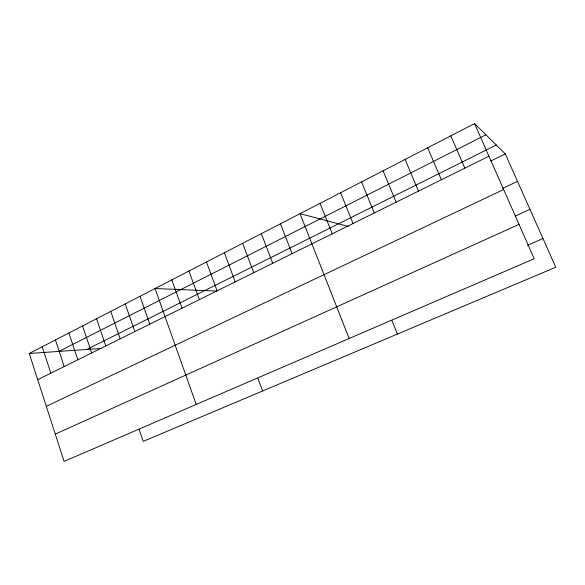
<?xml version="1.0" encoding="UTF-8"?>
<svg xmlns="http://www.w3.org/2000/svg" width="585" height="585" viewBox="0 0 585 585"><rect width="100%" height="100%" fill="white"/><g stroke="black" fill="none" stroke-linecap="round" stroke-linejoin="round"><path stroke-width="0.88" d="M474.545 123.589L534.185 258.738L64.094 461.411L29.25 353.472L474.545 123.589L505.279 153.884L555.75 267.243L143.223 441.368L139.186 429.536M58.902 351.424L485.93 134.806M86.69 349.501L496.307 145.036M37.703 379.672L488.936 156.21M490.72 161.05L505.279 153.884M502.764 188.348L517.513 181.35M46.31 406.326L503.641 189.525M515.034 216.165L529.966 209.328M55.282 434.121L519.019 224.384M527.611 245.283L542.968 238.526M29.25 353.472L101.519 348.477M216.34 291.067L155.054 288.522L196.216 404.447M348.609 226.497L300.046 213.671L349.157 338.51M450.816 135.837L464.856 168.136M427.672 147.786L441.368 179.77M405.098 159.442L418.465 191.112M383.073 170.813L396.118 202.176M361.574 181.913L374.312 212.977M340.58 192.75L353.026 223.521M391.979 320.631L397.412 334.072M320.075 203.331L332.236 233.817M280.478 223.777L292.09 253.693M261.349 233.649L272.705 263.294M242.643 243.309L253.751 272.683M224.355 252.749L235.214 281.86M257.956 378.371L262.621 390.97M206.461 261.985L217.093 290.833M188.955 271.023L199.361 299.615M171.822 279.871L182.008 308.207M140.005 296.295L149.789 324.163M125.241 303.915L134.843 331.563M110.755 311.395L120.181 338.825M96.54 318.737L105.79 345.954M82.58 325.94L91.669 352.945M68.884 333.011L77.805 359.812M55.436 339.958L64.196 366.554M42.222 346.773L50.829 373.171"/></g></svg>
